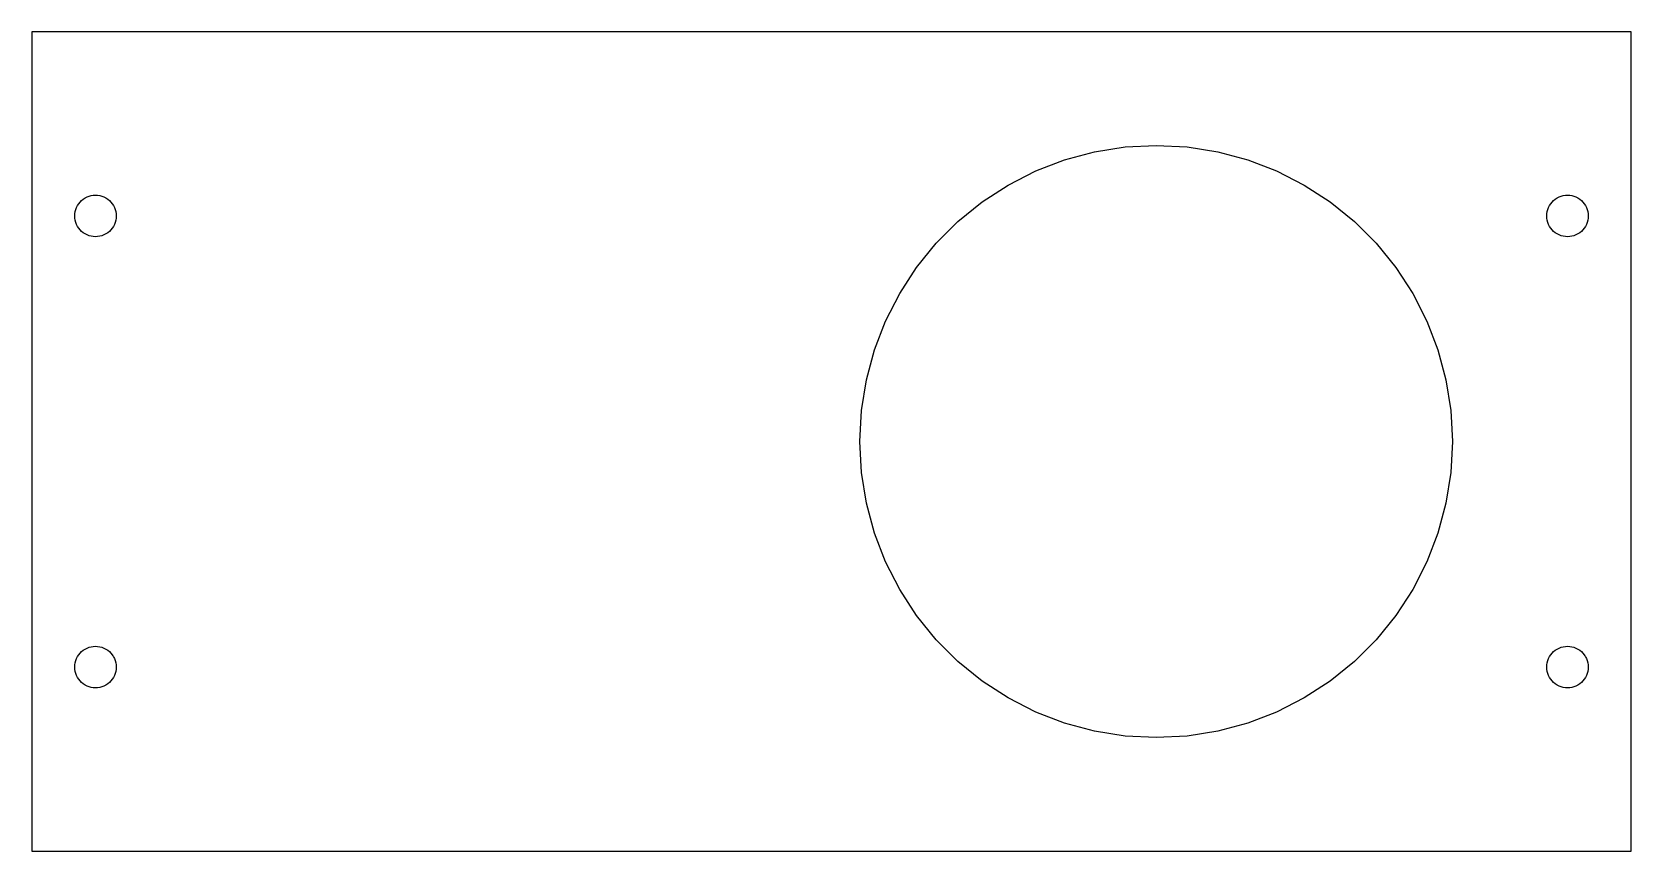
# Model space of a CAD drawing. Header units: metres. Extents: x -95 to 40, y -34 to 34.
import ezdxf

# ---------------------------------------------------------------- set-up
doc = ezdxf.new("R2010")
doc.units = ezdxf.units.M

msp = doc.modelspace()

# ---------------------------------------------------------------- linework, layer by layer
for p, q in [((40, 34.5), (-94.7, 34.5)), ((-94.7, 34.5), (-94.7, -34.5)), ((40, -34.5), (40, 34.5)), ((-7.70997, 23.7289), (-5.1874, 24.4048)), ((-5.1874, 24.4048), (-2.60798, 24.8133)), ((-2.60798, 24.8133), (0, 24.95)), ((0, 24.95), (2.60798, 24.8133)), ((2.60798, 24.8133), (5.1874, 24.4048)), ((5.1874, 24.4048), (7.70997, 23.7289)), ((-10.1481, 22.793), (-7.70997, 23.7289)), ((7.70997, 23.7289), (10.1481, 22.793)), ((-14.6652, 20.185), (-12.475, 21.6073)), ((-12.475, 21.6073), (-10.1481, 22.793)), ((10.1481, 22.793), (12.475, 21.6073)), ((12.475, 21.6073), (14.6652, 20.185)), ((-90.6505, 20.171), (-90.521, 20.3005)), ((-90.521, 20.3005), (-90.3786, 20.4158)), ((-90.3786, 20.4158), (-90.225, 20.5155)), ((-90.225, 20.5155), (-90.0618, 20.5987)), ((-90.0618, 20.5987), (-89.8908, 20.6643)), ((-89.8908, 20.6643), (-89.7138, 20.7118)), ((-89.7138, 20.7118), (-89.5329, 20.7404)), ((-89.5329, 20.7404), (-89.35, 20.75)), ((-89.35, 20.75), (-89.1671, 20.7404)), ((-89.1671, 20.7404), (-88.9862, 20.7118)), ((-88.9862, 20.7118), (-88.8092, 20.6643)), ((-88.8092, 20.6643), (-88.6382, 20.5987)), ((-88.6382, 20.5987), (-88.475, 20.5155)), ((-88.475, 20.5155), (-88.3214, 20.4158)), ((-88.3214, 20.4158), (-88.179, 20.3005)), ((-88.179, 20.3005), (-88.0495, 20.171)), ((33.3495, 20.171), (33.479, 20.3005)), ((33.479, 20.3005), (33.6214, 20.4158)), ((33.6214, 20.4158), (33.775, 20.5155)), ((33.775, 20.5155), (33.9382, 20.5987)), ((33.9382, 20.5987), (34.1092, 20.6643)), ((34.1092, 20.6643), (34.2862, 20.7118)), ((34.2862, 20.7118), (34.4671, 20.7404)), ((34.4671, 20.7404), (34.65, 20.75)), ((34.65, 20.75), (34.8329, 20.7404)), ((34.8329, 20.7404), (35.0138, 20.7118)), ((35.0138, 20.7118), (35.1908, 20.6643)), ((35.1908, 20.6643), (35.3618, 20.5987)), ((35.3618, 20.5987), (35.525, 20.5155)), ((35.525, 20.5155), (35.6786, 20.4158)), ((35.6786, 20.4158), (35.821, 20.3005)), ((35.821, 20.3005), (35.9505, 20.171)), ((-91.1, 19), (-91.0904, 19.1829)), ((-91.0904, 18.8171), (-91.1, 19)), ((-91.0904, 19.1829), (-91.0618, 19.3638)), ((-91.0618, 19.3638), (-91.0143, 19.5408)), ((-91.0143, 19.5408), (-90.9487, 19.7118)), ((-90.9487, 19.7118), (-90.8655, 19.875)), ((-90.8655, 19.875), (-90.7658, 20.0286)), ((-90.7658, 20.0286), (-90.6505, 20.171)), ((-88.0495, 20.171), (-87.9342, 20.0286)), ((-87.9342, 20.0286), (-87.8345, 19.875)), ((-87.8345, 19.875), (-87.7513, 19.7118)), ((-87.7513, 19.7118), (-87.6857, 19.5408)), ((-87.6857, 19.5408), (-87.6382, 19.3638)), ((-87.6382, 19.3638), (-87.6096, 19.1829)), ((-87.6096, 19.1829), (-87.6, 19)), ((-87.6, 19), (-87.6096, 18.8171)), ((-16.6948, 18.5415), (-14.6652, 20.185)), ((14.6652, 20.185), (16.6948, 18.5415)), ((32.9, 19), (32.9096, 19.1829)), ((32.9096, 18.8171), (32.9, 19)), ((32.9096, 19.1829), (32.9382, 19.3638)), ((32.9382, 19.3638), (32.9857, 19.5408)), ((32.9857, 19.5408), (33.0513, 19.7118)), ((33.0513, 19.7118), (33.1345, 19.875)), ((33.1345, 19.875), (33.2342, 20.0286)), ((33.2342, 20.0286), (33.3495, 20.171)), ((35.9505, 20.171), (36.0658, 20.0286)), ((36.0658, 20.0286), (36.1655, 19.875)), ((36.1655, 19.875), (36.2487, 19.7118)), ((36.2487, 19.7118), (36.3143, 19.5408)), ((36.3143, 19.5408), (36.3618, 19.3638)), ((36.3618, 19.3638), (36.3904, 19.1829)), ((36.3904, 19.1829), (36.4, 19)), ((36.4, 19), (36.3904, 18.8171)), ((-91.0618, 18.6362), (-91.0904, 18.8171)), ((-91.0143, 18.4592), (-91.0618, 18.6362)), ((-90.9487, 18.2882), (-91.0143, 18.4592)), ((-90.8655, 18.125), (-90.9487, 18.2882)), ((-90.7658, 17.9714), (-90.8655, 18.125)), ((-90.6505, 17.829), (-90.7658, 17.9714)), ((-90.521, 17.6995), (-90.6505, 17.829)), ((-90.3786, 17.5842), (-90.521, 17.6995)), ((-90.225, 17.4845), (-90.3786, 17.5842)), ((-88.3214, 17.5842), (-88.475, 17.4845)), ((-88.179, 17.6995), (-88.3214, 17.5842)), ((-88.0495, 17.829), (-88.179, 17.6995)), ((-87.9342, 17.9714), (-88.0495, 17.829)), ((-87.8345, 18.125), (-87.9342, 17.9714)), ((-87.7513, 18.2882), (-87.8345, 18.125)), ((-87.6857, 18.4592), (-87.7513, 18.2882)), ((-87.6382, 18.6362), (-87.6857, 18.4592)), ((-87.6096, 18.8171), (-87.6382, 18.6362)), ((-18.5415, 16.6948), (-16.6948, 18.5415)), ((16.6948, 18.5415), (18.5415, 16.6948)), ((32.9382, 18.6362), (32.9096, 18.8171)), ((32.9857, 18.4592), (32.9382, 18.6362)), ((33.0513, 18.2882), (32.9857, 18.4592)), ((33.1345, 18.125), (33.0513, 18.2882)), ((33.2342, 17.9714), (33.1345, 18.125)), ((33.3495, 17.829), (33.2342, 17.9714)), ((33.479, 17.6995), (33.3495, 17.829)), ((33.6214, 17.5842), (33.479, 17.6995)), ((33.775, 17.4845), (33.6214, 17.5842)), ((35.6786, 17.5842), (35.525, 17.4845)), ((35.821, 17.6995), (35.6786, 17.5842)), ((35.9505, 17.829), (35.821, 17.6995)), ((36.0658, 17.9714), (35.9505, 17.829)), ((36.1655, 18.125), (36.0658, 17.9714)), ((36.2487, 18.2882), (36.1655, 18.125)), ((36.3143, 18.4592), (36.2487, 18.2882)), ((36.3618, 18.6362), (36.3143, 18.4592)), ((36.3904, 18.8171), (36.3618, 18.6362)), ((-90.0618, 17.4013), (-90.225, 17.4845)), ((-89.8908, 17.3357), (-90.0618, 17.4013)), ((-89.7138, 17.2882), (-89.8908, 17.3357)), ((-89.5329, 17.2596), (-89.7138, 17.2882)), ((-89.35, 17.25), (-89.5329, 17.2596)), ((-89.1671, 17.2596), (-89.35, 17.25)), ((-88.9862, 17.2882), (-89.1671, 17.2596)), ((-88.8092, 17.3357), (-88.9862, 17.2882)), ((-88.6382, 17.4013), (-88.8092, 17.3357)), ((-88.475, 17.4845), (-88.6382, 17.4013)), ((-20.185, 14.6652), (-18.5415, 16.6948)), ((18.5415, 16.6948), (20.185, 14.6652)), ((33.9382, 17.4013), (33.775, 17.4845)), ((34.1092, 17.3357), (33.9382, 17.4013)), ((34.2862, 17.2882), (34.1092, 17.3357)), ((34.4671, 17.2596), (34.2862, 17.2882)), ((34.65, 17.25), (34.4671, 17.2596)), ((34.8329, 17.2596), (34.65, 17.25)), ((35.0138, 17.2882), (34.8329, 17.2596)), ((35.1908, 17.3357), (35.0138, 17.2882)), ((35.3618, 17.4013), (35.1908, 17.3357)), ((35.525, 17.4845), (35.3618, 17.4013)), ((-21.6073, 12.475), (-20.185, 14.6652)), ((20.185, 14.6652), (21.6073, 12.475)), ((-22.793, 10.1481), (-21.6073, 12.475)), ((21.6073, 12.475), (22.793, 10.1481)), ((-23.7289, 7.70997), (-22.793, 10.1481)), ((22.793, 10.1481), (23.7289, 7.70997)), ((-24.4048, 5.1874), (-23.7289, 7.70997)), ((23.7289, 7.70997), (24.4048, 5.1874)), ((-24.8133, 2.60798), (-24.4048, 5.1874)), ((24.4048, 5.1874), (24.8133, 2.60798)), ((-24.95, 0), (-24.8133, 2.60798)), ((24.8133, 2.60798), (24.95, 0)), ((-24.8133, -2.60798), (-24.95, 0)), ((24.95, 0), (24.8133, -2.60798)), ((-24.4048, -5.1874), (-24.8133, -2.60798)), ((24.8133, -2.60798), (24.4048, -5.1874)), ((-23.7289, -7.70997), (-24.4048, -5.1874)), ((24.4048, -5.1874), (23.7289, -7.70997)), ((-22.793, -10.1481), (-23.7289, -7.70997)), ((23.7289, -7.70997), (22.793, -10.1481)), ((-21.6073, -12.475), (-22.793, -10.1481)), ((22.793, -10.1481), (21.6073, -12.475)), ((-20.185, -14.6652), (-21.6073, -12.475)), ((21.6073, -12.475), (20.185, -14.6652)), ((-18.5415, -16.6948), (-20.185, -14.6652)), ((20.185, -14.6652), (18.5415, -16.6948)), ((-90.3786, -17.5842), (-90.225, -17.4845)), ((-90.225, -17.4845), (-90.0618, -17.4013)), ((-90.0618, -17.4013), (-89.8908, -17.3357)), ((-89.8908, -17.3357), (-89.7138, -17.2882)), ((-89.7138, -17.2882), (-89.5329, -17.2596)), ((-89.5329, -17.2596), (-89.35, -17.25)), ((-89.35, -17.25), (-89.1671, -17.2596)), ((-89.1671, -17.2596), (-88.9862, -17.2882)), ((-88.9862, -17.2882), (-88.8092, -17.3357)), ((-88.8092, -17.3357), (-88.6382, -17.4013)), ((-88.6382, -17.4013), (-88.475, -17.4845)), ((-88.475, -17.4845), (-88.3214, -17.5842)), ((-16.6948, -18.5415), (-18.5415, -16.6948)), ((18.5415, -16.6948), (16.6948, -18.5415)), ((33.6214, -17.5842), (33.775, -17.4845)), ((33.775, -17.4845), (33.9382, -17.4013)), ((33.9382, -17.4013), (34.1092, -17.3357)), ((34.1092, -17.3357), (34.2862, -17.2882)), ((34.2862, -17.2882), (34.4671, -17.2596)), ((34.4671, -17.2596), (34.65, -17.25)), ((34.65, -17.25), (34.8329, -17.2596)), ((34.8329, -17.2596), (35.0138, -17.2882)), ((35.0138, -17.2882), (35.1908, -17.3357)), ((35.1908, -17.3357), (35.3618, -17.4013)), ((35.3618, -17.4013), (35.525, -17.4845)), ((35.525, -17.4845), (35.6786, -17.5842)), ((-91.1, -19), (-91.0904, -18.8171)), ((-91.0904, -18.8171), (-91.0618, -18.6362)), ((-91.0618, -18.6362), (-91.0143, -18.4592)), ((-91.0143, -18.4592), (-90.9487, -18.2882)), ((-90.9487, -18.2882), (-90.8655, -18.125)), ((-90.8655, -18.125), (-90.7658, -17.9714)), ((-90.7658, -17.9714), (-90.6505, -17.829)), ((-90.6505, -17.829), (-90.521, -17.6995)), ((-90.521, -17.6995), (-90.3786, -17.5842)), ((-88.3214, -17.5842), (-88.179, -17.6995)), ((-88.179, -17.6995), (-88.0495, -17.829)), ((-88.0495, -17.829), (-87.9342, -17.9714)), ((-87.9342, -17.9714), (-87.8843, -18.0482)), ((-87.8843, -18.0482), (-87.8345, -18.125)), ((-87.8345, -18.125), (-87.7929, -18.2066)), ((-87.7929, -18.2066), (-87.7513, -18.2882)), ((-87.7513, -18.2882), (-87.6857, -18.4592)), ((-87.6857, -18.4592), (-87.6382, -18.6362)), ((-87.6382, -18.6362), (-87.6096, -18.8171)), ((-87.6096, -18.8171), (-87.6, -19)), ((-14.6652, -20.185), (-16.6948, -18.5415)), ((16.6948, -18.5415), (14.6652, -20.185)), ((32.9, -19), (32.9096, -18.8171)), ((32.9096, -18.8171), (32.9382, -18.6362)), ((32.9382, -18.6362), (32.9857, -18.4592)), ((32.9857, -18.4592), (33.0513, -18.2882)), ((33.0513, -18.2882), (33.1345, -18.125)), ((33.1345, -18.125), (33.2342, -17.9714)), ((33.2342, -17.9714), (33.3495, -17.829)), ((33.3495, -17.829), (33.479, -17.6995)), ((33.479, -17.6995), (33.6214, -17.5842)), ((35.6786, -17.5842), (35.821, -17.6995)), ((35.821, -17.6995), (35.9505, -17.829)), ((35.9505, -17.829), (36.0658, -17.9714)), ((36.0658, -17.9714), (36.1157, -18.0482)), ((36.1157, -18.0482), (36.1655, -18.125)), ((36.1655, -18.125), (36.2071, -18.2066)), ((36.2071, -18.2066), (36.2487, -18.2882)), ((36.2487, -18.2882), (36.3143, -18.4592)), ((36.3143, -18.4592), (36.3618, -18.6362)), ((36.3618, -18.6362), (36.3904, -18.8171)), ((36.3904, -18.8171), (36.4, -19)), ((-91.0904, -19.1829), (-91.1, -19)), ((-91.0618, -19.3638), (-91.0904, -19.1829)), ((-91.0143, -19.5408), (-91.0618, -19.3638)), ((-90.9487, -19.7118), (-91.0143, -19.5408)), ((-90.8655, -19.875), (-90.9487, -19.7118)), ((-90.7658, -20.0286), (-90.8655, -19.875)), ((-90.6505, -20.171), (-90.7658, -20.0286)), ((-90.521, -20.3005), (-90.6505, -20.171)), ((-88.0495, -20.171), (-88.179, -20.3005)), ((-87.9342, -20.0286), (-88.0495, -20.171)), ((-87.8345, -19.875), (-87.9342, -20.0286)), ((-87.7513, -19.7118), (-87.8345, -19.875)), ((-87.6857, -19.5408), (-87.7513, -19.7118)), ((-87.6382, -19.3638), (-87.6857, -19.5408)), ((-87.6096, -19.1829), (-87.6382, -19.3638)), ((-87.6, -19), (-87.6096, -19.1829)), ((-12.475, -21.6073), (-14.6652, -20.185)), ((14.6652, -20.185), (12.475, -21.6073)), ((32.9096, -19.1829), (32.9, -19)), ((32.9382, -19.3638), (32.9096, -19.1829)), ((32.9857, -19.5408), (32.9382, -19.3638)), ((33.0513, -19.7118), (32.9857, -19.5408)), ((33.1345, -19.875), (33.0513, -19.7118)), ((33.2342, -20.0286), (33.1345, -19.875)), ((33.3495, -20.171), (33.2342, -20.0286)), ((33.479, -20.3005), (33.3495, -20.171)), ((35.9505, -20.171), (35.821, -20.3005)), ((36.0658, -20.0286), (35.9505, -20.171)), ((36.1655, -19.875), (36.0658, -20.0286)), ((36.2487, -19.7118), (36.1655, -19.875)), ((36.3143, -19.5408), (36.2487, -19.7118)), ((36.3618, -19.3638), (36.3143, -19.5408)), ((36.3904, -19.1829), (36.3618, -19.3638)), ((36.4, -19), (36.3904, -19.1829)), ((-90.3786, -20.4158), (-90.521, -20.3005)), ((-90.225, -20.5155), (-90.3786, -20.4158)), ((-90.0618, -20.5987), (-90.225, -20.5155)), ((-89.8908, -20.6643), (-90.0618, -20.5987)), ((-89.7138, -20.7118), (-89.8908, -20.6643)), ((-89.5329, -20.7404), (-89.7138, -20.7118)), ((-89.35, -20.75), (-89.5329, -20.7404)), ((-89.1671, -20.7404), (-89.35, -20.75)), ((-88.9862, -20.7118), (-89.1671, -20.7404)), ((-88.8092, -20.6643), (-88.9862, -20.7118)), ((-88.6382, -20.5987), (-88.8092, -20.6643)), ((-88.475, -20.5155), (-88.6382, -20.5987)), ((-88.3214, -20.4158), (-88.475, -20.5155)), ((-88.179, -20.3005), (-88.3214, -20.4158)), ((33.6214, -20.4158), (33.479, -20.3005)), ((33.775, -20.5155), (33.6214, -20.4158)), ((33.9382, -20.5987), (33.775, -20.5155)), ((34.1092, -20.6643), (33.9382, -20.5987)), ((34.2862, -20.7118), (34.1092, -20.6643)), ((34.4671, -20.7404), (34.2862, -20.7118)), ((34.65, -20.75), (34.4671, -20.7404)), ((34.8329, -20.7404), (34.65, -20.75)), ((35.0138, -20.7118), (34.8329, -20.7404)), ((35.1908, -20.6643), (35.0138, -20.7118)), ((35.3618, -20.5987), (35.1908, -20.6643)), ((35.525, -20.5155), (35.3618, -20.5987)), ((35.6786, -20.4158), (35.525, -20.5155)), ((35.821, -20.3005), (35.6786, -20.4158)), ((-10.1481, -22.793), (-12.475, -21.6073)), ((-7.70997, -23.7289), (-10.1481, -22.793)), ((10.1481, -22.793), (7.70997, -23.7289)), ((12.475, -21.6073), (10.1481, -22.793)), ((-5.1874, -24.4048), (-7.70997, -23.7289)), ((7.70997, -23.7289), (5.1874, -24.4048)), ((-2.60798, -24.8133), (-5.1874, -24.4048)), ((0, -24.95), (-2.60798, -24.8133)), ((2.60798, -24.8133), (0, -24.95)), ((5.1874, -24.4048), (2.60798, -24.8133)), ((-94.7, -34.5), (40, -34.5))]:
    msp.add_line(p, q)

doc.saveas('drawing.dxf')
